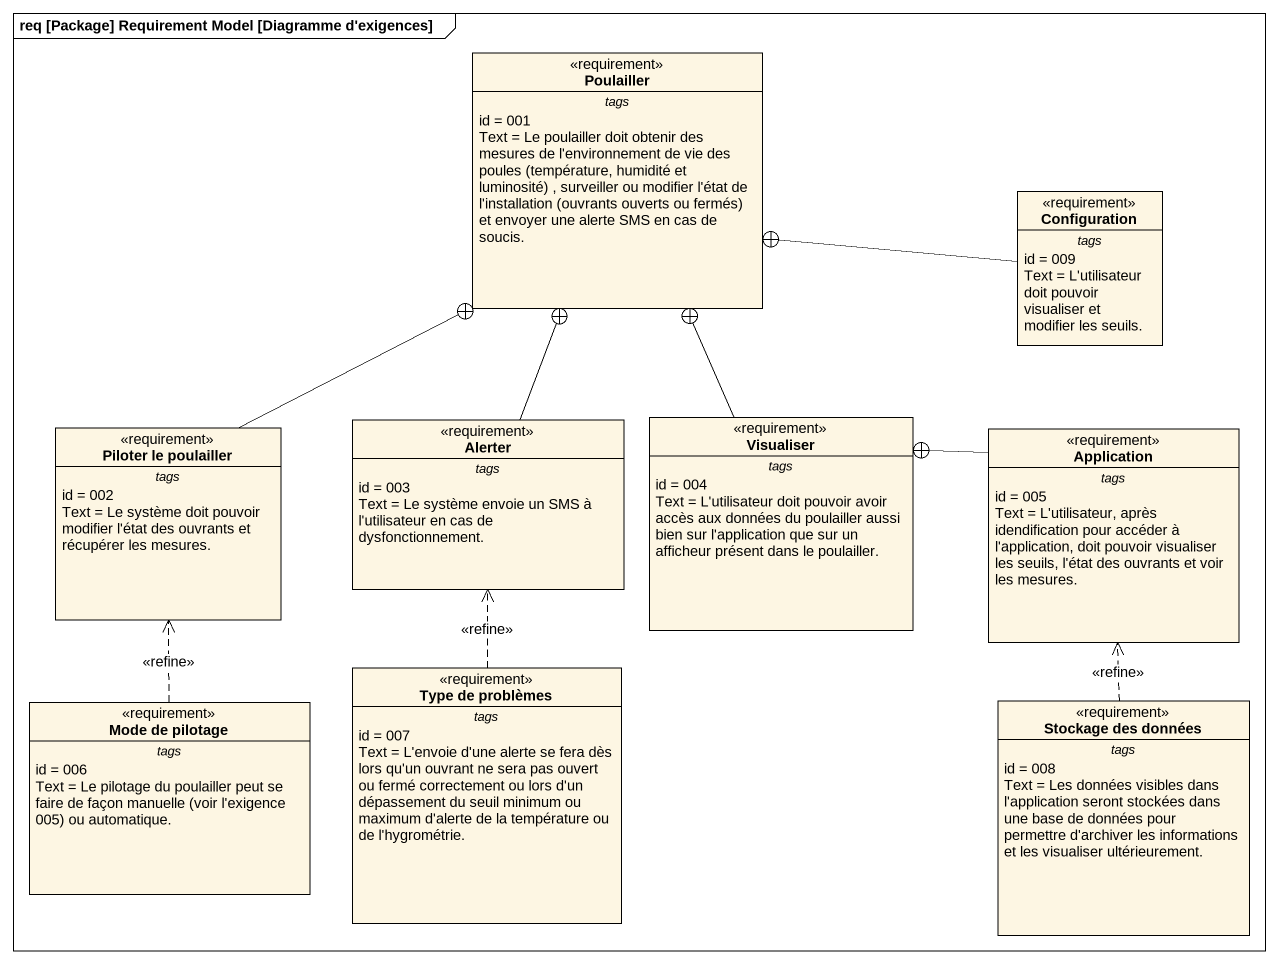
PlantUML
@startuml
mainframe req [Package] Requirement Model [Diagramme d'exigences]
hide circle
hide empty members
class Poulailler <<requirement>> {
  -- tags --
  id = 001
  {field} Text = Le poulailler doit obtenir des mesures de l'environnement de vie des poules (température, humidité et luminosité) , surveiller ou modifier l'état de l'installation (ouvrants ouverts ou fermés) et envoyer une alerte SMS en cas de soucis.
}
class Configuration <<requirement>> {
  -- tags --
  id = 009
  Text = L'utilisateur doit pouvoir visualiser et modifier les seuils.
}
class "Piloter le poulailler" as Piloter_le_poulailler <<requirement>> {
  -- tags --
  id = 002
  Text = Le système doit pouvoir modifier l'état des ouvrants et récupérer les mesures.
}
class Alerter <<requirement>> {
  -- tags --
  id = 003
  Text = Le système envoie un SMS à l'utilisateur en cas de dysfonctionnement.
}
class Visualiser <<requirement>> {
  -- tags --
  id = 004
  Text = L'utilisateur doit pouvoir avoir accès aux données du poulailler aussi bien sur l'application que sur un afficheur présent dans le poulailler.
}
class Application <<requirement>> {
  -- tags --
  id = 005
  Text = L'utilisateur, après idendification pour accéder à l'application, doit pouvoir visualiser les seuils, l'état des ouvrants et voir les mesures.
}
class "Mode de pilotage" as Mode_de_pilotage <<requirement>> {
  -- tags --
  id = 006
  {field} Text = Le pilotage du poulailler peut se faire de façon manuelle (voir l'exigence 005) ou automatique.
}
class "Type de problèmes" as Type_de_problèmes <<requirement>> {
  -- tags --
  id = 007
  Text = L'envoie d'une alerte se fera dès lors qu'un ouvrant ne sera pas ouvert ou fermé correctement ou lors d'un dépassement du seuil minimum ou maximum d'alerte de la température ou de l'hygrométrie.
}
class "Stockage des données" as Stockage_des_données <<requirement>> {
  -- tags --
  id = 008
  Text = Les données visibles dans l'application seront stockées dans une base de données pour permettre d'archiver les informations et les visualiser ultérieurement.
}
Configuration -left-+ Poulailler
Piloter_le_poulailler -up-+ Poulailler
Alerter -up-+ Poulailler
Visualiser -up-+ Poulailler
Application -left-+ Visualiser
Mode_de_pilotage .up.> Piloter_le_poulailler : <<refine>>
Type_de_problèmes .up.> Alerter : <<refine>>
Stockage_des_données .up.> Application : <<refine>>
@enduml
